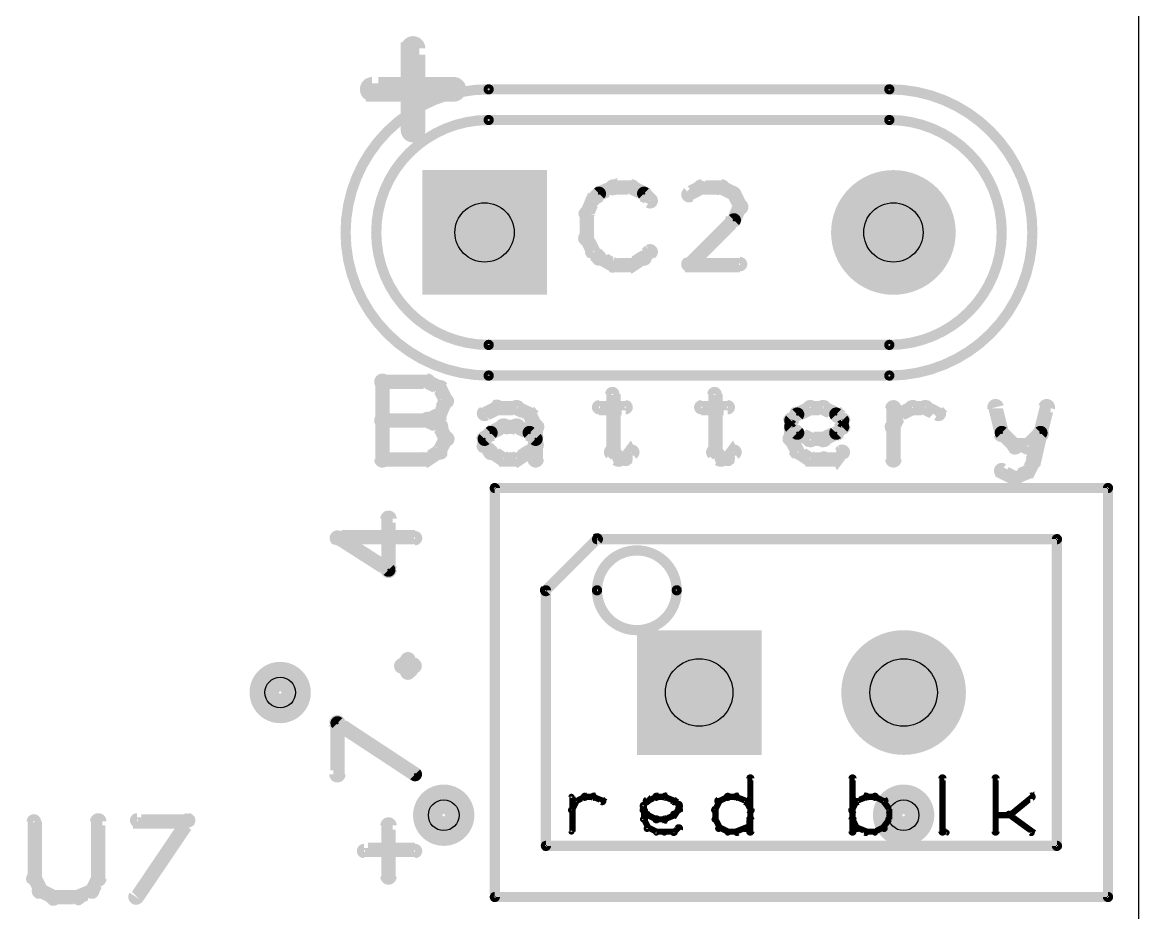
# Model space of a CAD drawing. Extents: x 7835 to 14160, y 8914 to 11568.
# Drawn here: x 11094 to 11640, y 10877 to 11313 of the extents above; entities that cross this region are included whole.
import ezdxf

# ---------------------------------------------------------------- set-up
doc = ezdxf.new("R2010")
doc.units = 0
doc.layers.get('0').update_dxf_attribs({"linetype": 'CONTINUOUS'})
for name, color, linetype in [('_BOARD', 254, 'CONTINUOUS'), ('_DRILL', 251, 'CONTINUOUS'), ('BOTTOM_SOLDER_MASK', 6, 'CONTINUOUS'), ('DOCUMENTATION1', 3, 'CONTINUOUS'), ('TOP_SILKSCREEN', 1, 'CONTINUOUS'), ('TOP_SOLDER_MASK', 2, 'CONTINUOUS')]:
    doc.layers.add(name, color=color, linetype=linetype)

# ---------------------------------------------------------------- blocks, each defined once
blk = doc.blocks.new('VIA')
at = {"const_width": 13}
blk.add_lwpolyline([(-6, 0, 1), (6, 0, 1)], format="xyb", close=True, dxfattribs=at)
blk = doc.blocks.new('STYLE2')
at = {"const_width": 28}
blk.add_lwpolyline([(-14, 0, 1), (14, 0, 1)], format="xyb", close=True, dxfattribs=at)
blk = doc.blocks.new('STYLE1_2')
at = {"const_width": 28}
blk.add_lwpolyline([(-14, -14), (14, -14), (14, 14), (-14, 14)], close=True, dxfattribs=at)
blk = doc.blocks.new('PS1_1')
at = {"const_width": 28}
blk.add_lwpolyline([(-14, 0, 1), (14, 0, 1)], format="xyb", close=True, dxfattribs=at)
blk = doc.blocks.new('STYLE1_1')
at = {"const_width": 28}
blk.add_lwpolyline([(-14, -14), (14, -14), (14, 14), (-14, 14)], close=True, dxfattribs=at)
blk = doc.blocks.new('_HOLE')
blk.add_circle((0, 0), 0.5)

msp = doc.modelspace()

# ---------------------------------------------------------------- linework, layer by layer
at = {"layer": '_BOARD', "color": 3}
msp.add_lwpolyline([(7835, 9315), (11640, 9315), (11640, 9315), (11640, 11565), (11640, 11565), (7835, 11565), (7835, 11565), (7835, 9315), (7835, 9315)], close=True, dxfattribs=at)
at = {"layer": 'DOCUMENTATION1', "color": 94}
for points in [[(11322, 11141, 3, 3, 1), (11322, 11139, 0, 0, 0), (11322, 11140, 0, 0, 0), (11322, 11140, 5, 5, 0), (11518, 11140, 0, 0, 0), (11518, 11140, 3, 3, 0), (11518, 11139, 3, 3, 1), (11518, 11141, 0, 0, 0), (11518, 11141, 3, 3, 1), (11518, 11139, 0, 0, 0), (11518, 11140, 0, 0, 0), (11518, 11140, 5, 5, 1), (11518, 11280, 0, 0, 0), (11518, 11280, 3, 3, 0), (11518, 11281, 3, 3, 1), (11518, 11279, 0, 0, 0), (11518, 11279, 3, 3, 1), (11518, 11281, 0, 0, 0), (11518, 11280, 0, 0, 0), (11518, 11280, 5, 5, 0), (11322, 11280, 0, 0, 0), (11322, 11280, 3, 3, 0), (11322, 11281, 3, 3, 1), (11322, 11279, 0, 0, 0), (11322, 11279, 3, 3, 1), (11322, 11281, 0, 0, 0), (11322, 11280, 0, 0, 0), (11322, 11280, 5, 5, 1), (11322, 11140, 5, 5, 0), (11322, 11140, 0, 0, 0), (11322, 11140, 3, 3, 0), (11322, 11139, 3, 3, 1), (11322, 11141, 0, 0, 0)], [(11449, 10917, 2, 2, 1), (11451, 10917, 0, 0, 0), (11450, 10917, 0, 0, 0), (11450, 10917, 3, 3, 0), (11450, 10943, 3, 3, 0), (11450, 10943, 0, 0, 0), (11450, 10943, 2, 2, 0), (11451, 10943, 2, 2, 1), (11449, 10943, 0, 0, 0)], [(11499, 10917, 2, 2, 1), (11501, 10917, 0, 0, 0), (11500, 10917, 0, 0, 0), (11500, 10917, 3, 3, 0), (11500, 10943, 3, 3, 0), (11500, 10943, 0, 0, 0), (11500, 10943, 2, 2, 0), (11501, 10943, 2, 2, 1), (11499, 10943, 0, 0, 0)], [(11543, 10917, 2, 2, 1), (11545, 10917, 0, 0, 0), (11544, 10917, 0, 0, 0), (11544, 10917, 3, 3, 0), (11544, 10943, 3, 3, 0), (11544, 10943, 0, 0, 0), (11544, 10943, 2, 2, 0), (11545, 10943, 2, 2, 1), (11543, 10943, 0, 0, 0)], [(11569, 10917, 2, 2, 1), (11571, 10917, 0, 0, 0), (11570, 10917, 0, 0, 0), (11570, 10917, 3, 3, 0), (11570, 10943, 3, 3, 0), (11570, 10943, 0, 0, 0), (11570, 10943, 2, 2, 0), (11571, 10943, 2, 2, 1), (11569, 10943, 0, 0, 0)], [(11362, 10928, 2, 2, 1), (11363, 10927, 0, 0, 0), (11363, 10928, 0, 0, 0), (11363, 10928, 3, 3, 0), (11365, 10932, 3, 3, 0), (11365, 10932, 0, 0, 0), (11365, 10932, 2, 2, 0), (11365, 10932, 2, 2, 1), (11364, 10932, 0, 0, 0)], [(11362, 10917, 2, 2, 1), (11363, 10917, 0, 0, 0), (11363, 10917, 0, 0, 0), (11363, 10917, 3, 3, 0), (11363, 10934, 3, 3, 0), (11363, 10934, 0, 0, 0), (11363, 10934, 2, 2, 0), (11363, 10934, 2, 2, 1), (11362, 10934, 0, 0, 0)], [(11364, 10933, 2, 2, 1), (11365, 10931, 0, 0, 0), (11365, 10932, 0, 0, 0), (11365, 10932, 3, 3, 0), (11369, 10934, 3, 3, 0), (11369, 10934, 0, 0, 0), (11369, 10934, 2, 2, 0), (11369, 10933, 2, 2, 1), (11369, 10935, 0, 0, 0)], [(11369, 10935, 2, 2, 1), (11369, 10933, 0, 0, 0), (11369, 10934, 0, 0, 0), (11369, 10934, 3, 3, 0), (11373, 10934, 3, 3, 0), (11373, 10934, 0, 0, 0), (11373, 10934, 2, 2, 0), (11373, 10933, 2, 2, 1), (11373, 10935, 0, 0, 0)], [(11374, 10935, 2, 2, 1), (11373, 10933, 0, 0, 0), (11373, 10934, 0, 0, 0), (11373, 10934, 3, 3, 0), (11378, 10932, 3, 3, 0), (11378, 10932, 0, 0, 0), (11378, 10932, 2, 2, 0), (11377, 10931, 2, 2, 1), (11378, 10933, 0, 0, 0)], [(11397, 10930, 2, 2, 1), (11398, 10929, 0, 0, 0), (11398, 10930, 0, 0, 0), (11398, 10930, 3, 3, 0), (11400, 10932, 3, 3, 0), (11400, 10932, 0, 0, 0), (11400, 10932, 2, 2, 0), (11400, 10931, 2, 2, 1), (11399, 10932, 0, 0, 0)], [(11399, 10933, 2, 2, 1), (11400, 10931, 0, 0, 0), (11400, 10932, 0, 0, 0), (11400, 10932, 3, 3, 0), (11404, 10934, 3, 3, 0), (11404, 10934, 0, 0, 0), (11404, 10934, 2, 2, 0), (11404, 10933, 2, 2, 1), (11404, 10935, 0, 0, 0)], [(11404, 10935, 2, 2, 1), (11404, 10933, 0, 0, 0), (11404, 10934, 0, 0, 0), (11404, 10934, 3, 3, 0), (11408, 10934, 3, 3, 0), (11408, 10934, 0, 0, 0), (11408, 10934, 2, 2, 0), (11408, 10933, 2, 2, 1), (11408, 10935, 0, 0, 0)], [(11409, 10935, 2, 2, 1), (11408, 10933, 0, 0, 0), (11408, 10934, 0, 0, 0), (11408, 10934, 3, 3, 0), (11413, 10932, 3, 3, 0), (11413, 10932, 0, 0, 0), (11413, 10932, 2, 2, 0), (11412, 10931, 2, 2, 1), (11413, 10933, 0, 0, 0)], [(11435, 10932, 2, 2, 1), (11434, 10932, 0, 0, 0), (11435, 10932, 0, 0, 0), (11435, 10932, 3, 3, 0), (11433, 10928, 3, 3, 0), (11433, 10928, 0, 0, 0), (11433, 10928, 2, 2, 0), (11432, 10928, 2, 2, 1), (11433, 10927, 0, 0, 0)], [(11439, 10933, 2, 2, 1), (11439, 10935, 0, 0, 0), (11439, 10934, 0, 0, 0), (11439, 10934, 3, 3, 0), (11435, 10932, 3, 3, 0), (11435, 10932, 0, 0, 0), (11435, 10932, 2, 2, 0), (11434, 10933, 2, 2, 1), (11435, 10931, 0, 0, 0)], [(11443, 10933, 2, 2, 1), (11443, 10935, 0, 0, 0), (11443, 10934, 0, 0, 0), (11443, 10934, 3, 3, 0), (11439, 10934, 3, 3, 0), (11439, 10934, 0, 0, 0), (11439, 10934, 2, 2, 0), (11439, 10935, 2, 2, 1), (11439, 10933, 0, 0, 0)], [(11447, 10931, 2, 2, 1), (11448, 10933, 0, 0, 0), (11448, 10932, 0, 0, 0), (11448, 10932, 3, 3, 0), (11443, 10934, 3, 3, 0), (11443, 10934, 0, 0, 0), (11443, 10934, 2, 2, 0), (11444, 10935, 2, 2, 1), (11443, 10933, 0, 0, 0)], [(11449, 10927, 2, 2, 1), (11451, 10928, 0, 0, 0), (11450, 10928, 0, 0, 0), (11450, 10928, 3, 3, 0), (11448, 10932, 3, 3, 0), (11448, 10932, 0, 0, 0), (11448, 10932, 2, 2, 0), (11448, 10932, 2, 2, 1), (11447, 10932, 0, 0, 0)], [(11503, 10932, 2, 2, 1), (11502, 10932, 0, 0, 0), (11502, 10932, 0, 0, 0), (11502, 10932, 3, 3, 0), (11500, 10928, 3, 3, 0), (11500, 10928, 0, 0, 0), (11500, 10928, 2, 2, 0), (11499, 10928, 2, 2, 1), (11501, 10927, 0, 0, 0)], [(11507, 10933, 2, 2, 1), (11506, 10935, 0, 0, 0), (11507, 10934, 0, 0, 0), (11507, 10934, 3, 3, 0), (11502, 10932, 3, 3, 0), (11502, 10932, 0, 0, 0), (11502, 10932, 2, 2, 0), (11502, 10933, 2, 2, 1), (11503, 10931, 0, 0, 0)], [(11511, 10933, 2, 2, 1), (11511, 10935, 0, 0, 0), (11511, 10934, 0, 0, 0), (11511, 10934, 3, 3, 0), (11507, 10934, 3, 3, 0), (11507, 10934, 0, 0, 0), (11507, 10934, 2, 2, 0), (11507, 10935, 2, 2, 1), (11507, 10933, 0, 0, 0)], [(11515, 10931, 2, 2, 1), (11516, 10933, 0, 0, 0), (11515, 10932, 0, 0, 0), (11515, 10932, 3, 3, 0), (11511, 10934, 3, 3, 0), (11511, 10934, 0, 0, 0), (11511, 10934, 2, 2, 0), (11511, 10935, 2, 2, 1), (11511, 10933, 0, 0, 0)], [(11517, 10927, 2, 2, 1), (11518, 10928, 0, 0, 0), (11518, 10928, 0, 0, 0), (11518, 10928, 3, 3, 0), (11515, 10932, 3, 3, 0), (11515, 10932, 0, 0, 0), (11515, 10932, 2, 2, 0), (11516, 10932, 2, 2, 1), (11515, 10932, 0, 0, 0)], [(11576, 10926, 2, 2, 1), (11577, 10925, 0, 0, 0), (11577, 10925, 0, 0, 0), (11577, 10925, 3, 3, 0), (11588, 10934, 3, 3, 0), (11588, 10934, 0, 0, 0), (11588, 10934, 2, 2, 0), (11588, 10933, 2, 2, 1), (11587, 10935, 0, 0, 0)], [(11399, 10925, 2, 2, 1), (11400, 10926, 0, 0, 0), (11400, 10925, 0, 0, 0), (11400, 10925, 3, 3, 0), (11398, 10928, 3, 3, 0), (11398, 10928, 0, 0, 0), (11398, 10928, 2, 2, 0), (11398, 10928, 2, 2, 1), (11397, 10927, 0, 0, 0)], [(11397, 10923, 2, 2, 1), (11398, 10923, 0, 0, 0), (11398, 10923, 0, 0, 0), (11398, 10923, 3, 3, 0), (11398, 10930, 3, 3, 0), (11398, 10930, 0, 0, 0), (11398, 10930, 2, 2, 0), (11398, 10930, 2, 2, 1), (11397, 10930, 0, 0, 0)], [(11413, 10932, 2, 2, 1), (11412, 10931, 0, 0, 0), (11413, 10932, 0, 0, 0), (11413, 10932, 3, 3, 0), (11415, 10930, 3, 3, 0), (11415, 10930, 0, 0, 0), (11415, 10930, 2, 2, 0), (11414, 10929, 2, 2, 1), (11416, 10930, 0, 0, 0)], [(11416, 10927, 2, 2, 1), (11414, 10928, 0, 0, 0), (11415, 10928, 0, 0, 0), (11415, 10928, 3, 3, 0), (11413, 10925, 3, 3, 0), (11413, 10925, 0, 0, 0), (11413, 10925, 2, 2, 0), (11412, 10926, 2, 2, 1), (11413, 10925, 0, 0, 0)], [(11416, 10930, 2, 2, 1), (11414, 10930, 0, 0, 0), (11415, 10930, 0, 0, 0), (11415, 10930, 3, 3, 0), (11415, 10928, 3, 3, 0), (11415, 10928, 0, 0, 0), (11415, 10928, 2, 2, 0), (11414, 10928, 2, 2, 1), (11416, 10928, 0, 0, 0)], [(11433, 10928, 2, 2, 1), (11432, 10928, 0, 0, 0), (11433, 10928, 0, 0, 0), (11433, 10928, 3, 3, 0), (11433, 10923, 3, 3, 0), (11433, 10923, 0, 0, 0), (11433, 10923, 2, 2, 0), (11432, 10923, 2, 2, 1), (11433, 10923, 0, 0, 0)], [(11517, 10923, 2, 2, 1), (11518, 10923, 0, 0, 0), (11518, 10923, 0, 0, 0), (11518, 10923, 3, 3, 0), (11518, 10928, 3, 3, 0), (11518, 10928, 0, 0, 0), (11518, 10928, 2, 2, 0), (11518, 10928, 2, 2, 1), (11517, 10928, 0, 0, 0)], [(11399, 10918, 2, 2, 1), (11400, 10919, 0, 0, 0), (11400, 10919, 0, 0, 0), (11400, 10919, 3, 3, 0), (11398, 10923, 3, 3, 0), (11398, 10923, 0, 0, 0), (11398, 10923, 2, 2, 0), (11398, 10923, 2, 2, 1), (11397, 10923, 0, 0, 0)], [(11404, 10922, 2, 2, 1), (11404, 10924, 0, 0, 0), (11404, 10923, 0, 0, 0), (11404, 10923, 3, 3, 0), (11400, 10925, 3, 3, 0), (11400, 10925, 0, 0, 0), (11400, 10925, 2, 2, 0), (11400, 10926, 2, 2, 1), (11399, 10925, 0, 0, 0)], [(11408, 10922, 2, 2, 1), (11408, 10924, 0, 0, 0), (11408, 10923, 0, 0, 0), (11408, 10923, 3, 3, 0), (11404, 10923, 3, 3, 0), (11404, 10923, 0, 0, 0), (11404, 10923, 2, 2, 0), (11404, 10924, 2, 2, 1), (11404, 10922, 0, 0, 0)], [(11413, 10925, 2, 2, 1), (11412, 10926, 0, 0, 0), (11413, 10925, 0, 0, 0), (11413, 10925, 3, 3, 0), (11408, 10923, 3, 3, 0), (11408, 10923, 0, 0, 0), (11408, 10923, 2, 2, 0), (11408, 10924, 2, 2, 1), (11409, 10922, 0, 0, 0)], [(11433, 10923, 2, 2, 1), (11432, 10923, 0, 0, 0), (11433, 10923, 0, 0, 0), (11433, 10923, 3, 3, 0), (11435, 10919, 3, 3, 0), (11435, 10919, 0, 0, 0), (11435, 10919, 2, 2, 0), (11434, 10918, 2, 2, 1), (11435, 10919, 0, 0, 0)], [(11447, 10919, 2, 2, 1), (11448, 10918, 0, 0, 0), (11448, 10919, 0, 0, 0), (11448, 10919, 3, 3, 0), (11450, 10923, 3, 3, 0), (11450, 10923, 0, 0, 0), (11450, 10923, 2, 2, 0), (11451, 10923, 2, 2, 1), (11449, 10923, 0, 0, 0)], [(11501, 10923, 2, 2, 1), (11499, 10923, 0, 0, 0), (11500, 10923, 0, 0, 0), (11500, 10923, 3, 3, 0), (11502, 10919, 3, 3, 0), (11502, 10919, 0, 0, 0), (11502, 10919, 2, 2, 0), (11502, 10918, 2, 2, 1), (11503, 10919, 0, 0, 0)], [(11515, 10919, 2, 2, 1), (11516, 10918, 0, 0, 0), (11515, 10919, 0, 0, 0), (11515, 10919, 3, 3, 0), (11518, 10923, 3, 3, 0), (11518, 10923, 0, 0, 0), (11518, 10923, 2, 2, 0), (11518, 10923, 2, 2, 1), (11517, 10923, 0, 0, 0)], [(11570, 10926, 2, 2, 1), (11570, 10925, 0, 0, 0), (11570, 10925, 0, 0, 0), (11570, 10925, 3, 3, 0), (11577, 10925, 3, 3, 0), (11577, 10925, 0, 0, 0), (11577, 10925, 2, 2, 0), (11577, 10925, 2, 2, 1), (11577, 10926, 0, 0, 0)], [(11577, 10926, 2, 2, 1), (11576, 10925, 0, 0, 0), (11577, 10925, 0, 0, 0), (11577, 10925, 3, 3, 0), (11588, 10917, 3, 3, 0), (11588, 10917, 0, 0, 0), (11588, 10917, 2, 2, 0), (11587, 10916, 2, 2, 1), (11588, 10917, 0, 0, 0)], [(11404, 10916, 2, 2, 1), (11404, 10917, 0, 0, 0), (11404, 10917, 0, 0, 0), (11404, 10917, 3, 3, 0), (11400, 10919, 3, 3, 0), (11400, 10919, 0, 0, 0), (11400, 10919, 2, 2, 0), (11400, 10919, 2, 2, 1), (11399, 10918, 0, 0, 0)], [(11408, 10916, 2, 2, 1), (11408, 10917, 0, 0, 0), (11408, 10917, 0, 0, 0), (11408, 10917, 3, 3, 0), (11404, 10917, 3, 3, 0), (11404, 10917, 0, 0, 0), (11404, 10917, 2, 2, 0), (11404, 10917, 2, 2, 1), (11404, 10916, 0, 0, 0)], [(11413, 10916, 2, 2, 1), (11413, 10917, 0, 0, 0), (11413, 10917, 0, 0, 0), (11413, 10917, 3, 3, 0), (11408, 10917, 3, 3, 0), (11408, 10917, 0, 0, 0), (11408, 10917, 2, 2, 0), (11408, 10917, 2, 2, 1), (11408, 10916, 0, 0, 0)], [(11416, 10918, 2, 2, 1), (11414, 10919, 0, 0, 0), (11415, 10919, 0, 0, 0), (11415, 10919, 3, 3, 0), (11413, 10917, 3, 3, 0), (11413, 10917, 0, 0, 0), (11413, 10917, 2, 2, 0), (11412, 10917, 2, 2, 1), (11413, 10916, 0, 0, 0)], [(11435, 10919, 2, 2, 1), (11434, 10918, 0, 0, 0), (11435, 10919, 0, 0, 0), (11435, 10919, 3, 3, 0), (11439, 10917, 3, 3, 0), (11439, 10917, 0, 0, 0), (11439, 10917, 2, 2, 0), (11439, 10916, 2, 2, 1), (11439, 10917, 0, 0, 0)], [(11439, 10917, 2, 2, 1), (11439, 10916, 0, 0, 0), (11439, 10917, 0, 0, 0), (11439, 10917, 3, 3, 0), (11443, 10917, 3, 3, 0), (11443, 10917, 0, 0, 0), (11443, 10917, 2, 2, 0), (11443, 10916, 2, 2, 1), (11443, 10917, 0, 0, 0)], [(11443, 10917, 2, 2, 1), (11444, 10916, 0, 0, 0), (11443, 10917, 0, 0, 0), (11443, 10917, 3, 3, 0), (11448, 10919, 3, 3, 0), (11448, 10919, 0, 0, 0), (11448, 10919, 2, 2, 0), (11448, 10918, 2, 2, 1), (11447, 10919, 0, 0, 0)], [(11503, 10919, 2, 2, 1), (11502, 10918, 0, 0, 0), (11502, 10919, 0, 0, 0), (11502, 10919, 3, 3, 0), (11507, 10917, 3, 3, 0), (11507, 10917, 0, 0, 0), (11507, 10917, 2, 2, 0), (11506, 10916, 2, 2, 1), (11507, 10917, 0, 0, 0)], [(11507, 10917, 2, 2, 1), (11507, 10916, 0, 0, 0), (11507, 10917, 0, 0, 0), (11507, 10917, 3, 3, 0), (11511, 10917, 3, 3, 0), (11511, 10917, 0, 0, 0), (11511, 10917, 2, 2, 0), (11511, 10916, 2, 2, 1), (11511, 10917, 0, 0, 0)], [(11511, 10917, 2, 2, 1), (11511, 10916, 0, 0, 0), (11511, 10917, 0, 0, 0), (11511, 10917, 3, 3, 0), (11515, 10919, 3, 3, 0), (11515, 10919, 0, 0, 0), (11515, 10919, 2, 2, 0), (11516, 10918, 2, 2, 1), (11515, 10919, 0, 0, 0)], [(11546, 10916, 2, 2, 1), (11546, 10917, 0, 0, 0), (11546, 10917, 0, 0, 0), (11546, 10917, 3, 3, 0), (11544, 10917, 3, 3, 0), (11544, 10917, 0, 0, 0), (11544, 10917, 2, 2, 0), (11544, 10917, 2, 2, 1), (11544, 10916, 0, 0, 0)]]:
    msp.add_lwpolyline(points, format="xyseb", dxfattribs=at)
msp.add_lwpolyline([(11325, 10886, 3, 3, 1), (11325, 10884, 0, 0, 0), (11325, 10885, 0, 0, 0), (11325, 10885, 5, 5, 0), (11625, 10885, 0, 0, 0), (11625, 10885, 3, 3, 0), (11625, 10884, 3, 3, 1), (11625, 10886, 0, 0, 0), (11624, 10885, 3, 3, 1), (11626, 10885, 0, 0, 0), (11625, 10885, 0, 0, 0), (11625, 10885, 5, 5, 0), (11625, 11085, 0, 0, 0), (11625, 11085, 3, 3, 0), (11626, 11085, 3, 3, 1), (11624, 11085, 0, 0, 0), (11625, 11084, 3, 3, 1), (11625, 11086, 0, 0, 0), (11625, 11085, 0, 0, 0), (11625, 11085, 5, 5, 0), (11325, 11085, 0, 0, 0), (11325, 11085, 3, 3, 0), (11325, 11086, 3, 3, 1), (11325, 11084, 0, 0, 0), (11326, 11085, 3, 3, 1), (11324, 11085, 0, 0, 0), (11325, 11085, 0, 0, 0), (11325, 11085, 5, 5, 0), (11325, 10885, 5, 5, 0), (11325, 10885, 0, 0, 0), (11325, 10885, 3, 3, 0), (11324, 10885, 3, 3, 1), (11326, 10885, 0, 0, 0)], format="xyseb", close=True, dxfattribs=at)
at = {"layer": 'TOP_SILKSCREEN', "color": 135}
for points in [[(11282, 11260, 6, 6, 1), (11288, 11260, 0, 0, 0), (11285, 11260, 0, 0, 0), (11285, 11260, 12, 12, 0), (11285, 11300, 12, 12, 0), (11285, 11300, 0, 0, 0), (11285, 11300, 6, 6, 0), (11288, 11300, 6, 6, 1), (11282, 11300, 0, 0, 0)], [(11305, 11277, 6, 6, 1), (11305, 11283, 0, 0, 0), (11305, 11280, 0, 0, 0), (11305, 11280, 12, 12, 0), (11265, 11280, 12, 12, 0), (11265, 11280, 0, 0, 0), (11265, 11280, 6, 6, 0), (11265, 11283, 6, 6, 1), (11265, 11277, 0, 0, 0)], [(11322, 11156, 3, 3, 1), (11322, 11154, 0, 0, 0), (11322, 11155, 0, 0, 0), (11322, 11155, 5, 5, 0), (11518, 11155, 0, 0, 0), (11518, 11155, 3, 3, 0), (11518, 11154, 3, 3, 1), (11518, 11156, 0, 0, 0), (11518, 11156, 3, 3, 1), (11518, 11154, 0, 0, 0), (11518, 11155, 0, 0, 0), (11518, 11155, 5, 5, 1), (11518, 11265, 0, 0, 0), (11518, 11265, 3, 3, 0), (11518, 11266, 3, 3, 1), (11518, 11264, 0, 0, 0), (11518, 11264, 3, 3, 1), (11518, 11266, 0, 0, 0), (11518, 11265, 0, 0, 0), (11518, 11265, 5, 5, 0), (11322, 11265, 0, 0, 0), (11322, 11265, 3, 3, 0), (11322, 11266, 3, 3, 1), (11322, 11264, 0, 0, 0), (11322, 11264, 3, 3, 1), (11322, 11266, 0, 0, 0), (11322, 11265, 0, 0, 0), (11322, 11265, 5, 5, 1), (11322, 11155, 5, 5, 0), (11322, 11155, 0, 0, 0), (11322, 11155, 3, 3, 0), (11322, 11154, 3, 3, 1), (11322, 11156, 0, 0, 0)], [(11375, 11230, 4, 4, 1), (11377, 11227, 0, 0, 0), (11376, 11229, 0, 0, 0), (11376, 11229, 7, 7, 0), (11383, 11232, 7, 7, 0), (11383, 11232, 0, 0, 0), (11383, 11232, 4, 4, 0), (11383, 11230, 4, 4, 1), (11382, 11233, 0, 0, 0)], [(11383, 11234, 4, 4, 1), (11383, 11230, 0, 0, 0), (11383, 11232, 0, 0, 0), (11383, 11232, 7, 7, 0), (11392, 11232, 7, 7, 0), (11392, 11232, 0, 0, 0), (11392, 11232, 4, 4, 0), (11392, 11230, 4, 4, 1), (11392, 11234, 0, 0, 0)], [(11393, 11233, 4, 4, 1), (11391, 11230, 0, 0, 0), (11392, 11232, 0, 0, 0), (11392, 11232, 7, 7, 0), (11398, 11229, 7, 7, 0), (11398, 11229, 0, 0, 0), (11398, 11229, 4, 4, 0), (11397, 11227, 4, 4, 1), (11399, 11230, 0, 0, 0)], [(11427, 11230, 4, 4, 1), (11425, 11233, 0, 0, 0), (11426, 11232, 0, 0, 0), (11426, 11232, 7, 7, 0), (11420, 11229, 7, 7, 0), (11420, 11229, 0, 0, 0), (11420, 11229, 4, 4, 0), (11419, 11230, 4, 4, 1), (11421, 11227, 0, 0, 0)], [(11436, 11230, 4, 4, 1), (11436, 11234, 0, 0, 0), (11436, 11232, 0, 0, 0), (11436, 11232, 7, 7, 0), (11426, 11232, 7, 7, 0), (11426, 11232, 0, 0, 0), (11426, 11232, 4, 4, 0), (11426, 11234, 4, 4, 1), (11426, 11230, 0, 0, 0)], [(11441, 11227, 4, 4, 1), (11443, 11230, 0, 0, 0), (11442, 11229, 0, 0, 0), (11442, 11229, 7, 7, 0), (11436, 11232, 7, 7, 0), (11436, 11232, 0, 0, 0), (11436, 11232, 4, 4, 0), (11436, 11233, 4, 4, 1), (11435, 11230, 0, 0, 0)], [(11368, 11220, 4, 4, 1), (11372, 11219, 0, 0, 0), (11370, 11219, 0, 0, 0), (11370, 11219, 7, 7, 0), (11373, 11226, 7, 7, 0), (11373, 11226, 0, 0, 0), (11373, 11226, 4, 4, 0), (11375, 11225, 4, 4, 1), (11372, 11226, 0, 0, 0)], [(11372, 11227, 4, 4, 1), (11374, 11224, 0, 0, 0), (11373, 11226, 0, 0, 0), (11373, 11226, 7, 7, 0), (11376, 11229, 7, 7, 0), (11376, 11229, 0, 0, 0), (11376, 11229, 4, 4, 0), (11377, 11228, 4, 4, 1), (11375, 11230, 0, 0, 0)], [(11399, 11230, 4, 4, 1), (11397, 11228, 0, 0, 0), (11398, 11229, 0, 0, 0), (11398, 11229, 7, 7, 0), (11401, 11226, 7, 7, 0), (11401, 11226, 0, 0, 0), (11401, 11226, 4, 4, 0), (11400, 11224, 4, 4, 1), (11402, 11227, 0, 0, 0)], [(11443, 11222, 4, 4, 1), (11447, 11223, 0, 0, 0), (11445, 11223, 0, 0, 0), (11445, 11223, 7, 7, 0), (11442, 11229, 7, 7, 0), (11442, 11229, 0, 0, 0), (11442, 11229, 4, 4, 0), (11443, 11230, 4, 4, 1), (11440, 11228, 0, 0, 0)], [(11368, 11207, 4, 4, 1), (11372, 11207, 0, 0, 0), (11370, 11207, 0, 0, 0), (11370, 11207, 7, 7, 0), (11370, 11219, 7, 7, 0), (11370, 11219, 0, 0, 0), (11370, 11219, 4, 4, 0), (11372, 11219, 4, 4, 1), (11368, 11219, 0, 0, 0)], [(11440, 11217, 4, 4, 1), (11443, 11215, 0, 0, 0), (11442, 11216, 0, 0, 0), (11442, 11216, 7, 7, 0), (11445, 11223, 7, 7, 0), (11445, 11223, 0, 0, 0), (11445, 11223, 4, 4, 0), (11447, 11222, 4, 4, 1), (11443, 11223, 0, 0, 0)], [(11419, 11196, 4, 4, 1), (11421, 11193, 0, 0, 0), (11420, 11194, 0, 0, 0), (11420, 11194, 7, 7, 0), (11442, 11216, 7, 7, 0), (11442, 11216, 0, 0, 0), (11442, 11216, 4, 4, 0), (11443, 11215, 4, 4, 1), (11441, 11217, 0, 0, 0)], [(11372, 11200, 4, 4, 1), (11375, 11201, 0, 0, 0), (11373, 11201, 0, 0, 0), (11373, 11201, 7, 7, 0), (11370, 11207, 7, 7, 0), (11370, 11207, 0, 0, 0), (11370, 11207, 4, 4, 0), (11372, 11208, 4, 4, 1), (11368, 11206, 0, 0, 0)], [(11375, 11196, 4, 4, 1), (11377, 11199, 0, 0, 0), (11376, 11198, 0, 0, 0), (11376, 11198, 7, 7, 0), (11373, 11201, 7, 7, 0), (11373, 11201, 0, 0, 0), (11373, 11201, 4, 4, 0), (11374, 11202, 4, 4, 1), (11372, 11199, 0, 0, 0)], [(11382, 11193, 4, 4, 1), (11383, 11196, 0, 0, 0), (11383, 11194, 0, 0, 0), (11383, 11194, 7, 7, 0), (11376, 11198, 7, 7, 0), (11376, 11198, 0, 0, 0), (11376, 11198, 4, 4, 0), (11377, 11199, 4, 4, 1), (11375, 11196, 0, 0, 0)], [(11399, 11196, 4, 4, 1), (11397, 11199, 0, 0, 0), (11398, 11198, 0, 0, 0), (11398, 11198, 7, 7, 0), (11392, 11194, 7, 7, 0), (11392, 11194, 0, 0, 0), (11392, 11194, 4, 4, 0), (11391, 11196, 4, 4, 1), (11393, 11193, 0, 0, 0)], [(11402, 11199, 4, 4, 1), (11400, 11202, 0, 0, 0), (11401, 11201, 0, 0, 0), (11401, 11201, 7, 7, 0), (11398, 11198, 7, 7, 0), (11398, 11198, 0, 0, 0), (11398, 11198, 4, 4, 0), (11397, 11199, 4, 4, 1), (11399, 11196, 0, 0, 0)], [(11392, 11193, 4, 4, 1), (11392, 11196, 0, 0, 0), (11392, 11194, 0, 0, 0), (11392, 11194, 7, 7, 0), (11383, 11194, 7, 7, 0), (11383, 11194, 0, 0, 0), (11383, 11194, 4, 4, 0), (11383, 11196, 4, 4, 1), (11383, 11193, 0, 0, 0)], [(11445, 11193, 4, 4, 1), (11445, 11196, 0, 0, 0), (11445, 11194, 0, 0, 0), (11445, 11194, 7, 7, 0), (11420, 11194, 7, 7, 0), (11420, 11194, 0, 0, 0), (11420, 11194, 4, 4, 0), (11420, 11196, 4, 4, 1), (11420, 11193, 0, 0, 0)], [(11268, 11099, 4, 4, 1), (11272, 11099, 0, 0, 0), (11270, 11099, 0, 0, 0), (11270, 11099, 7, 7, 0), (11270, 11137, 7, 7, 0), (11270, 11137, 0, 0, 0), (11270, 11137, 4, 4, 0), (11272, 11137, 4, 4, 1), (11268, 11137, 0, 0, 0)], [(11270, 11139, 4, 4, 1), (11270, 11135, 0, 0, 0), (11270, 11137, 0, 0, 0), (11270, 11137, 7, 7, 0), (11292, 11137, 7, 7, 0), (11292, 11137, 0, 0, 0), (11292, 11137, 4, 4, 0), (11292, 11135, 4, 4, 1), (11292, 11139, 0, 0, 0)], [(11293, 11138, 4, 4, 1), (11291, 11135, 0, 0, 0), (11292, 11137, 0, 0, 0), (11292, 11137, 7, 7, 0), (11298, 11134, 7, 7, 0), (11298, 11134, 0, 0, 0), (11298, 11134, 4, 4, 0), (11297, 11132, 4, 4, 1), (11299, 11135, 0, 0, 0)], [(11300, 11135, 4, 4, 1), (11297, 11133, 0, 0, 0), (11298, 11134, 0, 0, 0), (11298, 11134, 7, 7, 0), (11301, 11128, 7, 7, 0), (11301, 11128, 0, 0, 0), (11301, 11128, 4, 4, 0), (11300, 11127, 4, 4, 1), (11303, 11128, 0, 0, 0)], [(11303, 11127, 4, 4, 1), (11300, 11128, 0, 0, 0), (11301, 11128, 0, 0, 0), (11301, 11128, 7, 7, 0), (11298, 11121, 7, 7, 0), (11298, 11121, 0, 0, 0), (11298, 11121, 4, 4, 0), (11297, 11122, 4, 4, 1), (11300, 11120, 0, 0, 0)], [(11384, 11131, 4, 4, 1), (11381, 11131, 0, 0, 0), (11383, 11131, 0, 0, 0), (11383, 11131, 7, 7, 0), (11383, 11103, 7, 7, 0), (11383, 11103, 0, 0, 0), (11383, 11103, 4, 4, 0), (11381, 11103, 4, 4, 1), (11384, 11103, 0, 0, 0)], [(11434, 11131, 4, 4, 1), (11431, 11131, 0, 0, 0), (11433, 11131, 0, 0, 0), (11433, 11131, 7, 7, 0), (11433, 11103, 7, 7, 0), (11433, 11103, 0, 0, 0), (11433, 11103, 4, 4, 0), (11431, 11103, 4, 4, 1), (11434, 11103, 0, 0, 0)], [(11299, 11120, 4, 4, 1), (11297, 11123, 0, 0, 0), (11298, 11121, 0, 0, 0), (11298, 11121, 7, 7, 0), (11292, 11118, 7, 7, 0), (11292, 11118, 0, 0, 0), (11292, 11118, 4, 4, 0), (11291, 11120, 4, 4, 1), (11293, 11117, 0, 0, 0)], [(11319, 11123, 4, 4, 1), (11321, 11120, 0, 0, 0), (11320, 11121, 0, 0, 0), (11320, 11121, 7, 7, 0), (11326, 11124, 7, 7, 0), (11326, 11124, 0, 0, 0), (11326, 11124, 4, 4, 0), (11327, 11123, 4, 4, 1), (11325, 11126, 0, 0, 0)], [(11326, 11126, 4, 4, 1), (11326, 11123, 0, 0, 0), (11326, 11124, 0, 0, 0), (11326, 11124, 7, 7, 0), (11336, 11124, 7, 7, 0), (11336, 11124, 0, 0, 0), (11336, 11124, 4, 4, 0), (11336, 11123, 4, 4, 1), (11336, 11126, 0, 0, 0)], [(11336, 11126, 4, 4, 1), (11335, 11123, 0, 0, 0), (11336, 11124, 0, 0, 0), (11336, 11124, 7, 7, 0), (11342, 11121, 7, 7, 0), (11342, 11121, 0, 0, 0), (11342, 11121, 4, 4, 0), (11341, 11120, 4, 4, 1), (11343, 11123, 0, 0, 0)], [(11343, 11122, 4, 4, 1), (11340, 11120, 0, 0, 0), (11342, 11121, 0, 0, 0), (11342, 11121, 7, 7, 0), (11345, 11115, 7, 7, 0), (11345, 11115, 0, 0, 0), (11345, 11115, 4, 4, 0), (11343, 11114, 4, 4, 1), (11347, 11116, 0, 0, 0)], [(11376, 11126, 4, 4, 1), (11376, 11123, 0, 0, 0), (11376, 11124, 0, 0, 0), (11376, 11124, 7, 7, 0), (11389, 11124, 7, 7, 0), (11389, 11124, 0, 0, 0), (11389, 11124, 4, 4, 0), (11389, 11123, 4, 4, 1), (11389, 11126, 0, 0, 0)], [(11426, 11126, 4, 4, 1), (11426, 11123, 0, 0, 0), (11426, 11124, 0, 0, 0), (11426, 11124, 7, 7, 0), (11439, 11124, 7, 7, 0), (11439, 11124, 0, 0, 0), (11439, 11124, 4, 4, 0), (11439, 11123, 4, 4, 1), (11439, 11126, 0, 0, 0)], [(11469, 11119, 4, 4, 1), (11471, 11117, 0, 0, 0), (11470, 11118, 0, 0, 0), (11470, 11118, 7, 7, 0), (11473, 11121, 7, 7, 0), (11473, 11121, 0, 0, 0), (11473, 11121, 4, 4, 0), (11474, 11120, 4, 4, 1), (11472, 11122, 0, 0, 0)], [(11472, 11123, 4, 4, 1), (11474, 11120, 0, 0, 0), (11473, 11121, 0, 0, 0), (11473, 11121, 7, 7, 0), (11479, 11124, 7, 7, 0), (11479, 11124, 0, 0, 0), (11479, 11124, 4, 4, 0), (11480, 11123, 4, 4, 1), (11479, 11126, 0, 0, 0)], [(11479, 11126, 4, 4, 1), (11479, 11123, 0, 0, 0), (11479, 11124, 0, 0, 0), (11479, 11124, 7, 7, 0), (11486, 11124, 7, 7, 0), (11486, 11124, 0, 0, 0), (11486, 11124, 4, 4, 0), (11486, 11123, 4, 4, 1), (11486, 11126, 0, 0, 0)], [(11486, 11126, 4, 4, 1), (11485, 11123, 0, 0, 0), (11486, 11124, 0, 0, 0), (11486, 11124, 7, 7, 0), (11492, 11121, 7, 7, 0), (11492, 11121, 0, 0, 0), (11492, 11121, 4, 4, 0), (11491, 11120, 4, 4, 1), (11493, 11123, 0, 0, 0)], [(11493, 11122, 4, 4, 1), (11491, 11120, 0, 0, 0), (11492, 11121, 0, 0, 0), (11492, 11121, 7, 7, 0), (11495, 11118, 7, 7, 0), (11495, 11118, 0, 0, 0), (11495, 11118, 4, 4, 0), (11494, 11117, 4, 4, 1), (11496, 11119, 0, 0, 0)], [(11518, 11116, 4, 4, 1), (11522, 11114, 0, 0, 0), (11520, 11115, 0, 0, 0), (11520, 11115, 7, 7, 0), (11523, 11121, 7, 7, 0), (11523, 11121, 0, 0, 0), (11523, 11121, 4, 4, 0), (11525, 11120, 4, 4, 1), (11522, 11122, 0, 0, 0)], [(11518, 11099, 4, 4, 1), (11522, 11099, 0, 0, 0), (11520, 11099, 0, 0, 0), (11520, 11099, 7, 7, 0), (11520, 11124, 7, 7, 0), (11520, 11124, 0, 0, 0), (11520, 11124, 4, 4, 0), (11522, 11124, 4, 4, 1), (11518, 11124, 0, 0, 0)], [(11522, 11123, 4, 4, 1), (11524, 11120, 0, 0, 0), (11523, 11121, 0, 0, 0), (11523, 11121, 7, 7, 0), (11529, 11124, 7, 7, 0), (11529, 11124, 0, 0, 0), (11529, 11124, 4, 4, 0), (11530, 11123, 4, 4, 1), (11529, 11126, 0, 0, 0)], [(11529, 11126, 4, 4, 1), (11529, 11123, 0, 0, 0), (11529, 11124, 0, 0, 0), (11529, 11124, 7, 7, 0), (11536, 11124, 7, 7, 0), (11536, 11124, 0, 0, 0), (11536, 11124, 4, 4, 0), (11536, 11123, 4, 4, 1), (11536, 11126, 0, 0, 0)], [(11536, 11126, 4, 4, 1), (11535, 11123, 0, 0, 0), (11536, 11124, 0, 0, 0), (11536, 11124, 7, 7, 0), (11542, 11121, 7, 7, 0), (11542, 11121, 0, 0, 0), (11542, 11121, 4, 4, 0), (11541, 11120, 4, 4, 1), (11543, 11123, 0, 0, 0)], [(11572, 11125, 4, 4, 1), (11568, 11124, 0, 0, 0), (11570, 11124, 0, 0, 0), (11570, 11124, 7, 7, 0), (11573, 11112, 7, 7, 0), (11573, 11112, 0, 0, 0), (11573, 11112, 4, 4, 0), (11571, 11111, 4, 4, 1), (11575, 11112, 0, 0, 0)], [(11590, 11112, 4, 4, 1), (11594, 11111, 0, 0, 0), (11592, 11112, 0, 0, 0), (11592, 11112, 7, 7, 0), (11595, 11124, 7, 7, 0), (11595, 11124, 0, 0, 0), (11595, 11124, 4, 4, 0), (11597, 11124, 4, 4, 1), (11593, 11125, 0, 0, 0)], [(11292, 11116, 4, 4, 1), (11292, 11120, 0, 0, 0), (11292, 11118, 0, 0, 0), (11292, 11118, 7, 7, 0), (11270, 11118, 7, 7, 0), (11270, 11118, 0, 0, 0), (11270, 11118, 4, 4, 0), (11270, 11120, 4, 4, 1), (11270, 11116, 0, 0, 0)], [(11293, 11120, 4, 4, 1), (11291, 11117, 0, 0, 0), (11292, 11118, 0, 0, 0), (11292, 11118, 7, 7, 0), (11298, 11115, 7, 7, 0), (11298, 11115, 0, 0, 0), (11298, 11115, 4, 4, 0), (11297, 11113, 4, 4, 1), (11299, 11117, 0, 0, 0)], [(11300, 11116, 4, 4, 1), (11297, 11114, 0, 0, 0), (11298, 11115, 0, 0, 0), (11298, 11115, 7, 7, 0), (11301, 11109, 7, 7, 0), (11301, 11109, 0, 0, 0), (11301, 11109, 4, 4, 0), (11300, 11108, 4, 4, 1), (11303, 11110, 0, 0, 0)], [(11322, 11113, 4, 4, 1), (11324, 11110, 0, 0, 0), (11323, 11112, 0, 0, 0), (11323, 11112, 7, 7, 0), (11329, 11115, 7, 7, 0), (11329, 11115, 0, 0, 0), (11329, 11115, 4, 4, 0), (11330, 11113, 4, 4, 1), (11329, 11117, 0, 0, 0)], [(11329, 11117, 4, 4, 1), (11329, 11113, 0, 0, 0), (11329, 11115, 0, 0, 0), (11329, 11115, 7, 7, 0), (11336, 11115, 7, 7, 0), (11336, 11115, 0, 0, 0), (11336, 11115, 4, 4, 0), (11336, 11113, 4, 4, 1), (11336, 11117, 0, 0, 0)], [(11336, 11117, 4, 4, 1), (11335, 11113, 0, 0, 0), (11336, 11115, 0, 0, 0), (11336, 11115, 7, 7, 0), (11342, 11112, 7, 7, 0), (11342, 11112, 0, 0, 0), (11342, 11112, 4, 4, 0), (11341, 11110, 4, 4, 1), (11343, 11113, 0, 0, 0)], [(11347, 11115, 4, 4, 1), (11343, 11115, 0, 0, 0), (11345, 11115, 0, 0, 0), (11345, 11115, 7, 7, 0), (11345, 11106, 7, 7, 0), (11345, 11106, 0, 0, 0), (11345, 11106, 4, 4, 0), (11343, 11106, 4, 4, 1), (11347, 11106, 0, 0, 0)], [(11468, 11109, 4, 4, 1), (11472, 11109, 0, 0, 0), (11470, 11109, 0, 0, 0), (11470, 11109, 7, 7, 0), (11470, 11118, 7, 7, 0), (11470, 11118, 0, 0, 0), (11470, 11118, 4, 4, 0), (11472, 11118, 4, 4, 1), (11468, 11118, 0, 0, 0)], [(11472, 11111, 4, 4, 1), (11474, 11113, 0, 0, 0), (11473, 11112, 0, 0, 0), (11473, 11112, 7, 7, 0), (11470, 11115, 7, 7, 0), (11470, 11115, 0, 0, 0), (11470, 11115, 4, 4, 0), (11471, 11116, 4, 4, 1), (11469, 11114, 0, 0, 0)], [(11496, 11114, 4, 4, 1), (11494, 11116, 0, 0, 0), (11495, 11115, 0, 0, 0), (11495, 11115, 7, 7, 0), (11492, 11112, 7, 7, 0), (11492, 11112, 0, 0, 0), (11492, 11112, 4, 4, 0), (11491, 11113, 4, 4, 1), (11493, 11111, 0, 0, 0)], [(11497, 11118, 4, 4, 1), (11493, 11118, 0, 0, 0), (11495, 11118, 0, 0, 0), (11495, 11118, 7, 7, 0), (11495, 11115, 7, 7, 0), (11495, 11115, 0, 0, 0), (11495, 11115, 4, 4, 0), (11493, 11115, 4, 4, 1), (11497, 11115, 0, 0, 0)], [(11303, 11108, 4, 4, 1), (11300, 11110, 0, 0, 0), (11301, 11109, 0, 0, 0), (11301, 11109, 7, 7, 0), (11298, 11103, 7, 7, 0), (11298, 11103, 0, 0, 0), (11298, 11103, 4, 4, 0), (11297, 11103, 4, 4, 1), (11300, 11102, 0, 0, 0)], [(11318, 11106, 4, 4, 1), (11322, 11106, 0, 0, 0), (11320, 11106, 0, 0, 0), (11320, 11106, 7, 7, 0), (11320, 11109, 7, 7, 0), (11320, 11109, 0, 0, 0), (11320, 11109, 4, 4, 0), (11322, 11109, 4, 4, 1), (11318, 11109, 0, 0, 0)], [(11319, 11110, 4, 4, 1), (11321, 11108, 0, 0, 0), (11320, 11109, 0, 0, 0), (11320, 11109, 7, 7, 0), (11323, 11112, 7, 7, 0), (11323, 11112, 0, 0, 0), (11323, 11112, 4, 4, 0), (11324, 11111, 4, 4, 1), (11322, 11113, 0, 0, 0)], [(11343, 11113, 4, 4, 1), (11341, 11111, 0, 0, 0), (11342, 11112, 0, 0, 0), (11342, 11112, 7, 7, 0), (11345, 11109, 7, 7, 0), (11345, 11109, 0, 0, 0), (11345, 11109, 4, 4, 0), (11344, 11108, 4, 4, 1), (11346, 11110, 0, 0, 0)], [(11472, 11102, 4, 4, 1), (11475, 11103, 0, 0, 0), (11473, 11103, 0, 0, 0), (11473, 11103, 7, 7, 0), (11470, 11109, 7, 7, 0), (11470, 11109, 0, 0, 0), (11470, 11109, 4, 4, 0), (11472, 11110, 4, 4, 1), (11468, 11108, 0, 0, 0)], [(11479, 11107, 4, 4, 1), (11480, 11110, 0, 0, 0), (11479, 11109, 0, 0, 0), (11479, 11109, 7, 7, 0), (11473, 11112, 7, 7, 0), (11473, 11112, 0, 0, 0), (11473, 11112, 4, 4, 0), (11474, 11113, 4, 4, 1), (11472, 11110, 0, 0, 0)], [(11486, 11107, 4, 4, 1), (11486, 11111, 0, 0, 0), (11486, 11109, 0, 0, 0), (11486, 11109, 7, 7, 0), (11479, 11109, 7, 7, 0), (11479, 11109, 0, 0, 0), (11479, 11109, 4, 4, 0), (11479, 11111, 4, 4, 1), (11479, 11107, 0, 0, 0)], [(11493, 11110, 4, 4, 1), (11491, 11113, 0, 0, 0), (11492, 11112, 0, 0, 0), (11492, 11112, 7, 7, 0), (11486, 11109, 7, 7, 0), (11486, 11109, 0, 0, 0), (11486, 11109, 4, 4, 0), (11485, 11110, 4, 4, 1), (11486, 11107, 0, 0, 0)], [(11574, 11113, 4, 4, 1), (11572, 11111, 0, 0, 0), (11573, 11112, 0, 0, 0), (11573, 11112, 7, 7, 0), (11579, 11106, 7, 7, 0), (11579, 11106, 0, 0, 0), (11579, 11106, 4, 4, 0), (11578, 11104, 4, 4, 1), (11581, 11107, 0, 0, 0)], [(11584, 11107, 4, 4, 1), (11587, 11104, 0, 0, 0), (11586, 11106, 0, 0, 0), (11586, 11106, 7, 7, 0), (11592, 11112, 7, 7, 0), (11592, 11112, 0, 0, 0), (11592, 11112, 4, 4, 0), (11593, 11111, 4, 4, 1), (11591, 11113, 0, 0, 0)], [(11594, 11111, 4, 4, 1), (11590, 11112, 0, 0, 0), (11592, 11112, 0, 0, 0), (11592, 11112, 7, 7, 0), (11589, 11099, 7, 7, 0), (11589, 11099, 0, 0, 0), (11589, 11099, 4, 4, 0), (11587, 11100, 4, 4, 1), (11590, 11099, 0, 0, 0)], [(11322, 11101, 4, 4, 1), (11324, 11104, 0, 0, 0), (11323, 11103, 0, 0, 0), (11323, 11103, 7, 7, 0), (11320, 11106, 7, 7, 0), (11320, 11106, 0, 0, 0), (11320, 11106, 4, 4, 0), (11321, 11107, 4, 4, 1), (11319, 11104, 0, 0, 0)], [(11346, 11104, 4, 4, 1), (11344, 11107, 0, 0, 0), (11345, 11106, 0, 0, 0), (11345, 11106, 7, 7, 0), (11342, 11103, 7, 7, 0), (11342, 11103, 0, 0, 0), (11342, 11103, 4, 4, 0), (11341, 11104, 4, 4, 1), (11343, 11101, 0, 0, 0)], [(11347, 11106, 4, 4, 1), (11343, 11106, 0, 0, 0), (11345, 11106, 0, 0, 0), (11345, 11106, 7, 7, 0), (11345, 11099, 7, 7, 0), (11345, 11099, 0, 0, 0), (11345, 11099, 4, 4, 0), (11343, 11099, 4, 4, 1), (11347, 11099, 0, 0, 0)], [(11579, 11107, 4, 4, 1), (11579, 11104, 0, 0, 0), (11579, 11106, 0, 0, 0), (11579, 11106, 7, 7, 0), (11586, 11106, 7, 7, 0), (11586, 11106, 0, 0, 0), (11586, 11106, 4, 4, 0), (11586, 11104, 4, 4, 1), (11586, 11107, 0, 0, 0)], [(11292, 11098, 4, 4, 1), (11292, 11101, 0, 0, 0), (11292, 11099, 0, 0, 0), (11292, 11099, 7, 7, 0), (11270, 11099, 7, 7, 0), (11270, 11099, 0, 0, 0), (11270, 11099, 4, 4, 0), (11270, 11101, 4, 4, 1), (11270, 11098, 0, 0, 0)], [(11299, 11101, 4, 4, 1), (11297, 11104, 0, 0, 0), (11298, 11103, 0, 0, 0), (11298, 11103, 7, 7, 0), (11292, 11099, 7, 7, 0), (11292, 11099, 0, 0, 0), (11292, 11099, 4, 4, 0), (11291, 11101, 4, 4, 1), (11293, 11098, 0, 0, 0)], [(11329, 11098, 4, 4, 1), (11330, 11101, 0, 0, 0), (11329, 11099, 0, 0, 0), (11329, 11099, 7, 7, 0), (11323, 11103, 7, 7, 0), (11323, 11103, 0, 0, 0), (11323, 11103, 4, 4, 0), (11324, 11104, 4, 4, 1), (11322, 11101, 0, 0, 0)], [(11336, 11098, 4, 4, 1), (11336, 11101, 0, 0, 0), (11336, 11099, 0, 0, 0), (11336, 11099, 7, 7, 0), (11329, 11099, 7, 7, 0), (11329, 11099, 0, 0, 0), (11329, 11099, 4, 4, 0), (11329, 11101, 4, 4, 1), (11329, 11098, 0, 0, 0)], [(11343, 11101, 4, 4, 1), (11341, 11104, 0, 0, 0), (11342, 11103, 0, 0, 0), (11342, 11103, 7, 7, 0), (11336, 11099, 7, 7, 0), (11336, 11099, 0, 0, 0), (11336, 11099, 4, 4, 0), (11335, 11101, 4, 4, 1), (11336, 11098, 0, 0, 0)], [(11384, 11104, 4, 4, 1), (11381, 11101, 0, 0, 0), (11383, 11103, 0, 0, 0), (11383, 11103, 7, 7, 0), (11386, 11099, 7, 7, 0), (11386, 11099, 0, 0, 0), (11386, 11099, 4, 4, 0), (11384, 11098, 4, 4, 1), (11387, 11101, 0, 0, 0)], [(11386, 11101, 4, 4, 1), (11386, 11098, 0, 0, 0), (11386, 11099, 0, 0, 0), (11386, 11099, 7, 7, 0), (11389, 11099, 7, 7, 0), (11389, 11099, 0, 0, 0), (11389, 11099, 4, 4, 0), (11389, 11098, 4, 4, 1), (11389, 11101, 0, 0, 0)], [(11388, 11101, 4, 4, 1), (11390, 11098, 0, 0, 0), (11389, 11099, 0, 0, 0), (11389, 11099, 7, 7, 0), (11392, 11103, 7, 7, 0), (11392, 11103, 0, 0, 0), (11392, 11103, 4, 4, 0), (11393, 11101, 4, 4, 1), (11391, 11104, 0, 0, 0)], [(11434, 11104, 4, 4, 1), (11431, 11101, 0, 0, 0), (11433, 11103, 0, 0, 0), (11433, 11103, 7, 7, 0), (11436, 11099, 7, 7, 0), (11436, 11099, 0, 0, 0), (11436, 11099, 4, 4, 0), (11434, 11098, 4, 4, 1), (11437, 11101, 0, 0, 0)], [(11436, 11101, 4, 4, 1), (11436, 11098, 0, 0, 0), (11436, 11099, 0, 0, 0), (11436, 11099, 7, 7, 0), (11439, 11099, 7, 7, 0), (11439, 11099, 0, 0, 0), (11439, 11099, 4, 4, 0), (11439, 11098, 4, 4, 1), (11439, 11101, 0, 0, 0)], [(11438, 11101, 4, 4, 1), (11440, 11098, 0, 0, 0), (11439, 11099, 0, 0, 0), (11439, 11099, 7, 7, 0), (11442, 11103, 7, 7, 0), (11442, 11103, 0, 0, 0), (11442, 11103, 4, 4, 0), (11443, 11101, 4, 4, 1), (11441, 11104, 0, 0, 0)], [(11479, 11098, 4, 4, 1), (11480, 11101, 0, 0, 0), (11479, 11099, 0, 0, 0), (11479, 11099, 7, 7, 0), (11473, 11103, 7, 7, 0), (11473, 11103, 0, 0, 0), (11473, 11103, 4, 4, 0), (11474, 11104, 4, 4, 1), (11472, 11101, 0, 0, 0)], [(11486, 11098, 4, 4, 1), (11486, 11101, 0, 0, 0), (11486, 11099, 0, 0, 0), (11486, 11099, 7, 7, 0), (11479, 11099, 7, 7, 0), (11479, 11099, 0, 0, 0), (11479, 11099, 4, 4, 0), (11479, 11101, 4, 4, 1), (11479, 11098, 0, 0, 0)], [(11492, 11098, 4, 4, 1), (11492, 11101, 0, 0, 0), (11492, 11099, 0, 0, 0), (11492, 11099, 7, 7, 0), (11486, 11099, 7, 7, 0), (11486, 11099, 0, 0, 0), (11486, 11099, 4, 4, 0), (11486, 11101, 4, 4, 1), (11486, 11098, 0, 0, 0)], [(11496, 11101, 4, 4, 1), (11494, 11104, 0, 0, 0), (11495, 11103, 0, 0, 0), (11495, 11103, 7, 7, 0), (11492, 11099, 7, 7, 0), (11492, 11099, 0, 0, 0), (11492, 11099, 4, 4, 0), (11491, 11101, 4, 4, 1), (11493, 11098, 0, 0, 0)], [(11590, 11099, 4, 4, 1), (11587, 11100, 0, 0, 0), (11589, 11099, 0, 0, 0), (11589, 11099, 7, 7, 0), (11586, 11093, 7, 7, 0), (11586, 11093, 0, 0, 0), (11586, 11093, 4, 4, 0), (11584, 11094, 4, 4, 1), (11587, 11092, 0, 0, 0)], [(11579, 11088, 4, 4, 1), (11580, 11092, 0, 0, 0), (11579, 11090, 0, 0, 0), (11579, 11090, 7, 7, 0), (11573, 11093, 7, 7, 0), (11573, 11093, 0, 0, 0), (11573, 11093, 4, 4, 0), (11574, 11095, 4, 4, 1), (11572, 11092, 0, 0, 0)], [(11586, 11092, 4, 4, 1), (11585, 11095, 0, 0, 0), (11586, 11093, 0, 0, 0), (11586, 11093, 7, 7, 0), (11579, 11090, 7, 7, 0), (11579, 11090, 0, 0, 0), (11579, 11090, 4, 4, 0), (11579, 11092, 4, 4, 1), (11580, 11088, 0, 0, 0)], [(11271, 11045, 4, 4, 1), (11275, 11045, 0, 0, 0), (11273, 11045, 0, 0, 0), (11273, 11045, 7, 7, 0), (11273, 11070, 7, 7, 0), (11273, 11070, 0, 0, 0), (11273, 11070, 4, 4, 0), (11275, 11070, 4, 4, 1), (11271, 11070, 0, 0, 0)], [(11249, 11062, 4, 4, 1), (11247, 11059, 0, 0, 0), (11248, 11061, 0, 0, 0), (11248, 11061, 7, 7, 0), (11273, 11045, 7, 7, 0), (11273, 11045, 0, 0, 0), (11273, 11045, 4, 4, 0), (11272, 11044, 4, 4, 1), (11274, 11046, 0, 0, 0)], [(11286, 11059, 4, 4, 1), (11286, 11062, 0, 0, 0), (11286, 11061, 0, 0, 0), (11286, 11061, 7, 7, 0), (11248, 11061, 7, 7, 0), (11248, 11061, 0, 0, 0), (11248, 11061, 4, 4, 0), (11248, 11062, 4, 4, 1), (11248, 11059, 0, 0, 0)], [(11284, 11000, 4, 4, 1), (11281, 11002, 0, 0, 0), (11283, 11001, 0, 0, 0), (11283, 11001, 7, 7, 0), (11279, 10998, 7, 7, 0), (11279, 10998, 0, 0, 0), (11279, 10998, 4, 4, 0), (11278, 10999, 4, 4, 1), (11281, 10997, 0, 0, 0)], [(11284, 10997, 4, 4, 1), (11287, 10999, 0, 0, 0), (11286, 10998, 0, 0, 0), (11286, 10998, 7, 7, 0), (11283, 11001, 7, 7, 0), (11283, 11001, 0, 0, 0), (11283, 11001, 4, 4, 0), (11284, 11002, 4, 4, 1), (11281, 11000, 0, 0, 0)], [(11281, 10999, 4, 4, 1), (11278, 10997, 0, 0, 0), (11279, 10998, 0, 0, 0), (11279, 10998, 7, 7, 0), (11283, 10995, 7, 7, 0), (11283, 10995, 0, 0, 0), (11283, 10995, 4, 4, 0), (11281, 10994, 4, 4, 1), (11284, 10996, 0, 0, 0)], [(11281, 10996, 4, 4, 1), (11284, 10994, 0, 0, 0), (11283, 10995, 0, 0, 0), (11283, 10995, 7, 7, 0), (11286, 10998, 7, 7, 0), (11286, 10998, 0, 0, 0), (11286, 10998, 4, 4, 0), (11287, 10997, 4, 4, 1), (11284, 10999, 0, 0, 0)], [(11250, 10970, 4, 4, 1), (11246, 10970, 0, 0, 0), (11248, 10970, 0, 0, 0), (11248, 10970, 7, 7, 0), (11248, 10945, 7, 7, 0), (11248, 10945, 0, 0, 0), (11248, 10945, 4, 4, 0), (11246, 10945, 4, 4, 1), (11250, 10945, 0, 0, 0)], [(11285, 10944, 4, 4, 1), (11287, 10946, 0, 0, 0), (11286, 10945, 0, 0, 0), (11286, 10945, 7, 7, 0), (11248, 10970, 7, 7, 0), (11248, 10970, 0, 0, 0), (11248, 10970, 4, 4, 0), (11249, 10971, 4, 4, 1), (11247, 10969, 0, 0, 0)], [(11101, 10922, 4, 4, 1), (11098, 10922, 0, 0, 0), (11100, 10922, 0, 0, 0), (11100, 10922, 7, 7, 0), (11100, 10894, 7, 7, 0), (11100, 10894, 0, 0, 0), (11100, 10894, 4, 4, 0), (11098, 10894, 4, 4, 1), (11101, 10894, 0, 0, 0)], [(11129, 10894, 4, 4, 1), (11133, 10894, 0, 0, 0), (11131, 10894, 0, 0, 0), (11131, 10894, 7, 7, 0), (11131, 10922, 7, 7, 0), (11131, 10922, 0, 0, 0), (11131, 10922, 4, 4, 0), (11133, 10922, 4, 4, 1), (11129, 10922, 0, 0, 0)], [(11148, 10886, 4, 4, 1), (11151, 10884, 0, 0, 0), (11150, 10885, 0, 0, 0), (11150, 10885, 7, 7, 0), (11175, 10922, 7, 7, 0), (11175, 10922, 0, 0, 0), (11175, 10922, 4, 4, 0), (11176, 10921, 4, 4, 1), (11173, 10923, 0, 0, 0)], [(11175, 10921, 4, 4, 1), (11175, 10924, 0, 0, 0), (11175, 10922, 0, 0, 0), (11175, 10922, 7, 7, 0), (11150, 10922, 7, 7, 0), (11150, 10922, 0, 0, 0), (11150, 10922, 4, 4, 0), (11150, 10924, 4, 4, 1), (11150, 10921, 0, 0, 0)], [(11271, 10895, 4, 4, 1), (11275, 10895, 0, 0, 0), (11273, 10895, 0, 0, 0), (11273, 10895, 7, 7, 0), (11273, 10920, 7, 7, 0), (11273, 10920, 0, 0, 0), (11273, 10920, 4, 4, 0), (11275, 10920, 4, 4, 1), (11271, 10920, 0, 0, 0)], [(11286, 10906, 4, 4, 1), (11286, 10909, 0, 0, 0), (11286, 10908, 0, 0, 0), (11286, 10908, 7, 7, 0), (11261, 10908, 7, 7, 0), (11261, 10908, 0, 0, 0), (11261, 10908, 4, 4, 0), (11261, 10909, 4, 4, 1), (11261, 10906, 0, 0, 0)], [(11101, 10895, 4, 4, 1), (11098, 10893, 0, 0, 0), (11100, 10894, 0, 0, 0), (11100, 10894, 7, 7, 0), (11103, 10888, 7, 7, 0), (11103, 10888, 0, 0, 0), (11103, 10888, 4, 4, 0), (11101, 10887, 4, 4, 1), (11104, 10889, 0, 0, 0)], [(11126, 10889, 4, 4, 1), (11129, 10887, 0, 0, 0), (11128, 10888, 0, 0, 0), (11128, 10888, 7, 7, 0), (11131, 10894, 7, 7, 0), (11131, 10894, 0, 0, 0), (11131, 10894, 4, 4, 0), (11132, 10893, 4, 4, 1), (11129, 10895, 0, 0, 0)], [(11103, 10890, 4, 4, 1), (11102, 10886, 0, 0, 0), (11103, 10888, 0, 0, 0), (11103, 10888, 7, 7, 0), (11109, 10885, 7, 7, 0), (11109, 10885, 0, 0, 0), (11109, 10885, 4, 4, 0), (11108, 10883, 4, 4, 1), (11110, 10886, 0, 0, 0)], [(11109, 10887, 4, 4, 1), (11109, 10883, 0, 0, 0), (11109, 10885, 0, 0, 0), (11109, 10885, 7, 7, 0), (11121, 10885, 7, 7, 0), (11121, 10885, 0, 0, 0), (11121, 10885, 4, 4, 0), (11121, 10883, 4, 4, 1), (11121, 10887, 0, 0, 0)], [(11121, 10886, 4, 4, 1), (11122, 10883, 0, 0, 0), (11121, 10885, 0, 0, 0), (11121, 10885, 7, 7, 0), (11128, 10888, 7, 7, 0), (11128, 10888, 0, 0, 0), (11128, 10888, 4, 4, 0), (11128, 10886, 4, 4, 1), (11127, 10890, 0, 0, 0)]]:
    msp.add_lwpolyline(points, format="xyseb", dxfattribs=at)
for points in [[(11349, 11036, 3, 3, 1), (11351, 11034, 0, 0, 0), (11350, 11035, 0, 0, 0), (11350, 11035, 5, 5, 0), (11375, 11060, 0, 0, 0), (11375, 11060, 3, 3, 0), (11376, 11059, 3, 3, 1), (11374, 11061, 0, 0, 0), (11375, 11061, 3, 3, 1), (11375, 11059, 0, 0, 0), (11375, 11060, 0, 0, 0), (11375, 11060, 5, 5, 0), (11600, 11060, 0, 0, 0), (11600, 11060, 3, 3, 0), (11600, 11059, 3, 3, 1), (11600, 11061, 0, 0, 0), (11601, 11060, 3, 3, 1), (11599, 11060, 0, 0, 0), (11600, 11060, 0, 0, 0), (11600, 11060, 5, 5, 0), (11600, 10910, 0, 0, 0), (11600, 10910, 3, 3, 0), (11599, 10910, 3, 3, 1), (11601, 10910, 0, 0, 0), (11600, 10909, 3, 3, 1), (11600, 10911, 0, 0, 0), (11600, 10910, 0, 0, 0), (11600, 10910, 5, 5, 0), (11350, 10910, 0, 0, 0), (11350, 10910, 3, 3, 0), (11350, 10911, 3, 3, 1), (11350, 10909, 0, 0, 0), (11349, 10910, 3, 3, 1), (11351, 10910, 0, 0, 0), (11350, 10910, 0, 0, 0), (11350, 10910, 5, 5, 0), (11350, 11035, 5, 5, 0), (11350, 11035, 0, 0, 0), (11350, 11035, 3, 3, 0), (11351, 11035, 3, 3, 1), (11349, 11035, 0, 0, 0)], [(11376, 11035, 3, 3, 1), (11374, 11035, 0, 0, 0), (11375, 11035, 0, 0, 0), (11375, 11035, 5, 5, 1), (11414, 11035, 0, 0, 0), (11414, 11035, 3, 3, 0), (11415, 11035, 3, 3, 1), (11413, 11035, 0, 0, 0), (11413, 11035, 3, 3, 1), (11415, 11035, 0, 0, 0), (11414, 11035, 0, 0, 0), (11414, 11035, 5, 5, 1), (11375, 11035, 5, 5, 0), (11375, 11035, 0, 0, 0), (11375, 11035, 3, 3, 0), (11374, 11035, 3, 3, 1), (11376, 11035, 0, 0, 0)]]:
    msp.add_lwpolyline(points, format="xyseb", close=True, dxfattribs=at)

# ---------------------------------------------------------------- block references
at = {"layer": '_DRILL'}
for p, xscale, yscale in [((11320, 11210), 29, 29), ((11520, 11210), 29, 29), ((11425, 10985), 33, 33), ((11525, 10985), 33, 33), ((11220, 10985), 15, 15), ((11300, 10925), 15, 15), ((11525, 10925), 15, 15)]:
    msp.add_blockref('_HOLE', p, dxfattribs=dict(at, xscale=xscale, yscale=yscale))
at = {"layer": 'BOTTOM_SOLDER_MASK', "color": 253, "xscale": 1.089, "yscale": 1.089}
for name, p in [('STYLE1_1', (11320, 11210)), ('STYLE1_1', (11320, 11210)), ('PS1_1', (11520, 11210)), ('PS1_1', (11520, 11210)), ('STYLE1_2', (11425, 10985)), ('STYLE1_2', (11425, 10985)), ('STYLE2', (11525, 10985)), ('STYLE2', (11525, 10985))]:
    msp.add_blockref(name, p, dxfattribs=at)
at = {"layer": 'BOTTOM_SOLDER_MASK', "color": 2, "xscale": 1.2, "yscale": 1.2}
for p in [(11220, 10985), (11220, 10985), (11300, 10925), (11300, 10925), (11525, 10925), (11525, 10925)]:
    msp.add_blockref('VIA', p, dxfattribs=at)
at = {"layer": 'TOP_SOLDER_MASK', "color": 253, "xscale": 1.089, "yscale": 1.089}
for name, p in [('STYLE1_1', (11320, 11210)), ('STYLE1_1', (11320, 11210)), ('PS1_1', (11520, 11210)), ('PS1_1', (11520, 11210)), ('STYLE1_2', (11425, 10985)), ('STYLE1_2', (11425, 10985)), ('STYLE2', (11525, 10985)), ('STYLE2', (11525, 10985))]:
    msp.add_blockref(name, p, dxfattribs=at)
at = {"layer": 'TOP_SOLDER_MASK', "color": 2, "xscale": 1.2, "yscale": 1.2}
for p in [(11220, 10985), (11220, 10985), (11300, 10925), (11300, 10925), (11525, 10925), (11525, 10925)]:
    msp.add_blockref('VIA', p, dxfattribs=at)

doc.saveas('drawing.dxf')
